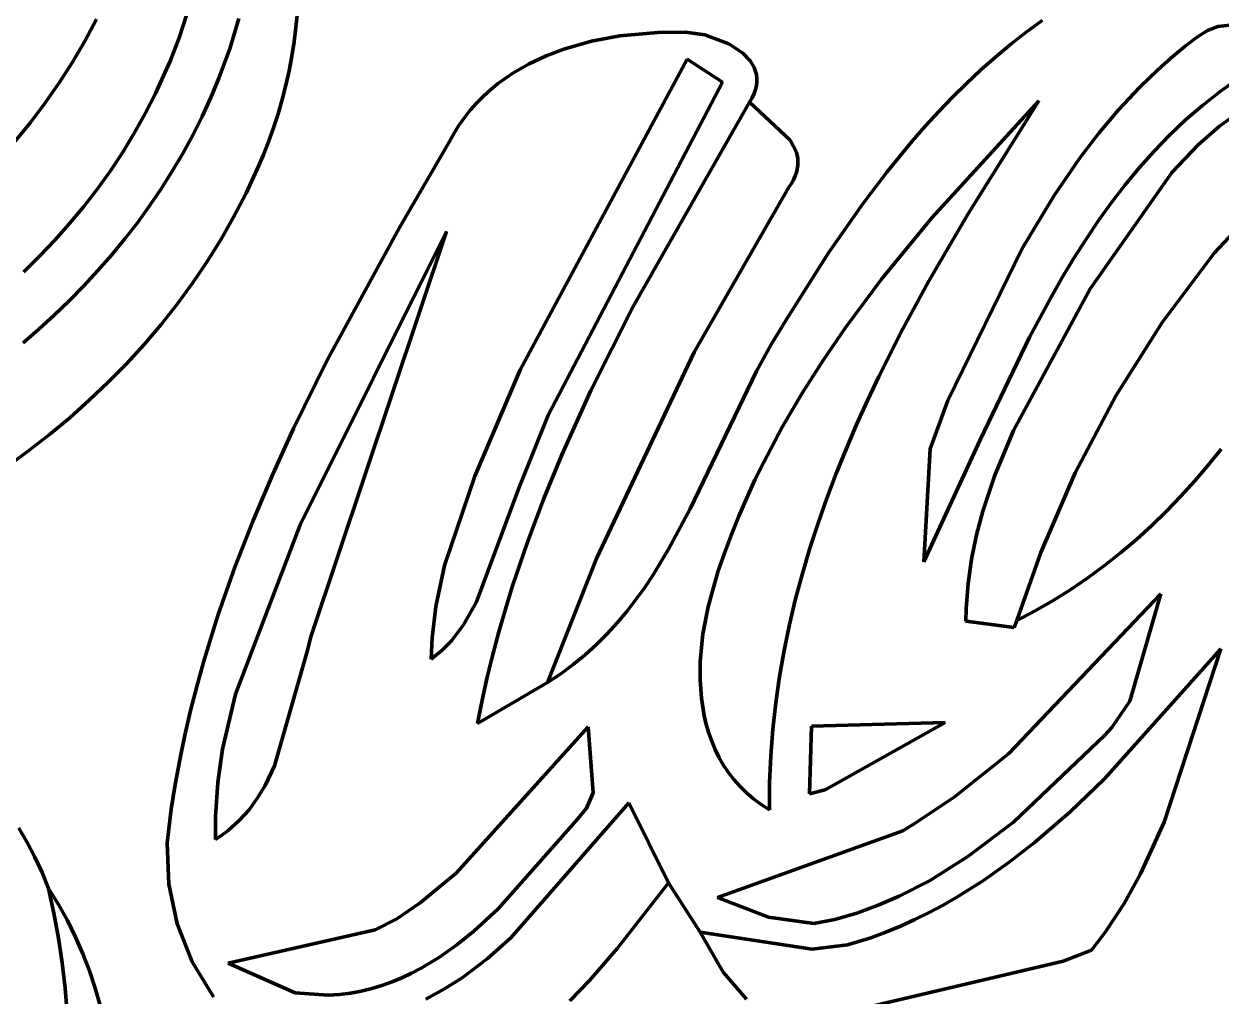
# Model space of a CAD drawing. Header units: millimetres. Extents: x 0.18 to 6.32, y 4.4 to 10.2.
# Drawn here: x 1.827 to 2.669, y 5.494 to 6.178 of the extents above; entities that cross this region are included whole.
import ezdxf

# ---------------------------------------------------------------- set-up
doc = ezdxf.new("R2010")
doc.units = ezdxf.units.MM
for name, color, linetype, lineweight in [('color#004f00ff', 7, 'CONTINUOUS', 100), ('color#86026eff', 7, 'CONTINUOUS', 100), ('color#b36001ff', 7, 'CONTINUOUS', 100), ('color#ba871eff', 7, 'CONTINUOUS', 100), ('color#fdfdfaff', 7, 'CONTINUOUS', 100)]:
    doc.layers.add(name, color=color, linetype=linetype, lineweight=lineweight)

msp = doc.modelspace()

# ---------------------------------------------------------------- linework, layer by layer
at = {"layer": 'color#004f00ff'}
for p, q in [((2.01809, 6.17552), (2.01903, 6.18583)), ((2.54275, 6.18013), (2.53162, 6.17202)), ((2.01681, 6.16524), (2.01809, 6.17552)), ((2.27247, 6.17182), (2.24586, 6.16936)), ((2.29201, 6.17192), (2.27247, 6.17182)), ((2.3057, 6.1701), (2.29201, 6.17192)), ((2.53162, 6.17202), (2.52075, 6.16352)), ((2.0152, 6.155), (2.01681, 6.16524)), ((2.22598, 6.1656), (2.20656, 6.16006)), ((2.24586, 6.16936), (2.22598, 6.1656)), ((2.32256, 6.16383), (2.3057, 6.1701)), ((2.3322, 6.15739), (2.32256, 6.16383)), ((2.52075, 6.16352), (2.51013, 6.15467)), ((2.01326, 6.1448), (2.0152, 6.155)), ((2.19405, 6.15531), (2.18202, 6.14967)), ((2.20656, 6.16006), (2.19405, 6.15531)), ((2.33773, 6.15147), (2.3322, 6.15739)), ((2.51013, 6.15467), (2.49975, 6.14549)), ((2.18202, 6.14967), (2.17058, 6.14311)), ((2.34034, 6.14705), (2.33773, 6.15147)), ((2.34191, 6.14225), (2.34034, 6.14705)), ((2.011, 6.13467), (2.01326, 6.1448)), ((2.17058, 6.14311), (2.15984, 6.13557)), ((2.34225, 6.13972), (2.34191, 6.14225)), ((2.34228, 6.13711), (2.34225, 6.13972)), ((2.49975, 6.14549), (2.48961, 6.13599)), ((2.00842, 6.12461), (2.011, 6.13467)), ((2.15477, 6.13143), (2.1499, 6.12703)), ((2.15984, 6.13557), (2.15477, 6.13143)), ((2.33887, 6.12586), (2.34029, 6.12879)), ((2.34029, 6.12879), (2.34132, 6.13164)), ((2.34132, 6.13164), (2.34198, 6.13442)), ((2.34198, 6.13442), (2.34228, 6.13711)), ((2.48961, 6.13599), (2.47971, 6.1262)), ((2.00551, 6.11463), (2.00842, 6.12461)), ((2.14527, 6.12238), (2.14088, 6.11745)), ((2.1499, 6.12703), (2.14527, 6.12238)), ((2.33704, 6.12285), (2.33887, 6.12586)), ((2.36566, 6.09613), (2.33704, 6.12285)), ((2.47971, 6.1262), (2.47005, 6.11614)), ((2.00229, 6.10475), (2.00551, 6.11463)), ((2.13674, 6.11226), (2.13288, 6.10679)), ((2.14088, 6.11745), (2.13674, 6.11226)), ((2.47005, 6.11614), (2.46061, 6.10583)), ((1.99875, 6.09497), (2.00229, 6.10475)), ((2.13288, 6.10679), (2.12929, 6.10104)), ((2.46061, 6.10583), (2.45139, 6.09529)), ((2.12929, 6.10104), (2.12601, 6.095)), ((2.36999, 6.08758), (2.36566, 6.09613)), ((2.45139, 6.09529), (2.4336, 6.07362)), ((1.99491, 6.08531), (1.99875, 6.09497)), ((2.12601, 6.095), (2.09059, 6.03416)), ((2.371, 6.08304), (2.36999, 6.08758)), ((1.99075, 6.07577), (1.99491, 6.08531)), ((2.37013, 6.07339), (2.37109, 6.07832)), ((2.37109, 6.07832), (2.371, 6.08304)), ((1.98294, 6.05888), (1.99075, 6.07577)), ((2.368, 6.06827), (2.36922, 6.07086)), ((2.36922, 6.07086), (2.37013, 6.07339)), ((2.4336, 6.07362), (2.41664, 6.05129)), ((2.29804, 5.94691), (2.36459, 6.06293)), ((2.36459, 6.06293), (2.36646, 6.06562)), ((2.36646, 6.06562), (2.368, 6.06827)), ((1.97447, 6.04241), (1.98294, 6.05888)), ((2.41664, 6.05129), (2.39266, 6.01693)), ((1.96538, 6.02636), (1.97447, 6.04241)), ((2.66375, 6.01666), (2.68485, 6.03917)), ((2.09059, 6.03416), (2.03986, 5.94095)), ((1.95568, 6.01072), (1.96538, 6.02636)), ((2.39266, 6.01693), (2.36323, 5.9704)), ((2.62719, 5.96781), (2.66375, 6.01666)), ((1.9454, 5.99551), (1.95568, 6.01072)), ((1.93456, 5.98072), (1.9454, 5.99551)), ((1.92318, 5.96635), (1.93456, 5.98072)), ((2.36323, 5.9704), (2.35215, 5.95237)), ((1.91128, 5.95241), (1.92318, 5.96635)), ((2.59462, 5.91621), (2.62719, 5.96781)), ((1.89889, 5.93889), (1.91128, 5.95241)), ((2.35215, 5.95237), (2.34188, 5.93372)), ((2.22944, 5.80187), (2.29804, 5.94691)), ((1.88603, 5.92581), (1.89889, 5.93889)), ((2.03986, 5.94095), (2.01639, 5.89335)), ((2.34188, 5.93372), (2.29522, 5.83678)), ((1.87271, 5.91315), (1.88603, 5.92581)), ((1.85898, 5.90092), (1.87271, 5.91315)), ((2.56615, 5.86222), (2.59462, 5.91621)), ((1.84483, 5.88913), (1.85898, 5.90092)), ((2.01639, 5.89335), (2.00171, 5.86121)), ((1.83031, 5.87777), (1.84483, 5.88913)), ((1.81542, 5.86685), (1.83031, 5.87777)), ((2.66873, 5.87889), (2.65961, 5.86752)), ((2.00171, 5.86121), (1.98792, 5.82872)), ((2.54188, 5.8062), (2.56615, 5.86222)), ((2.65961, 5.86752), (2.65016, 5.85645)), ((2.65016, 5.85645), (2.64039, 5.84569)), ((2.64039, 5.84569), (2.63028, 5.83525)), ((2.29522, 5.83678), (2.28015, 5.80852)), ((2.63028, 5.83525), (2.61985, 5.82514)), ((1.98792, 5.82872), (1.97513, 5.79588)), ((2.61985, 5.82514), (2.60909, 5.81539)), ((2.60909, 5.81539), (2.59802, 5.80601)), ((2.19495, 5.71479), (2.22944, 5.80187)), ((2.28015, 5.80852), (2.26917, 5.79041)), ((2.52493, 5.75825), (2.54188, 5.8062)), ((2.59802, 5.80601), (2.58662, 5.79701)), ((1.97513, 5.79588), (1.96347, 5.76265)), ((2.58662, 5.79701), (2.57491, 5.7884)), ((2.26917, 5.79041), (2.26331, 5.78163)), ((2.57491, 5.7884), (2.56288, 5.78021)), ((2.26331, 5.78163), (2.25718, 5.77307)), ((2.56288, 5.78021), (2.55054, 5.77244)), ((2.25718, 5.77307), (2.25074, 5.76475)), ((2.55054, 5.77244), (2.53789, 5.76512)), ((1.96347, 5.76265), (1.9581, 5.74588)), ((2.25074, 5.76475), (2.24397, 5.75668)), ((2.53789, 5.76512), (2.52493, 5.75825)), ((2.24397, 5.75668), (2.23685, 5.74888)), ((1.9581, 5.74588), (1.95304, 5.72902)), ((2.23685, 5.74888), (2.22934, 5.74139)), ((2.22143, 5.73421), (2.21307, 5.72737)), ((2.22934, 5.74139), (2.22143, 5.73421)), ((1.95304, 5.72902), (1.94833, 5.71206)), ((2.21307, 5.72737), (2.20426, 5.72089)), ((2.20426, 5.72089), (2.19495, 5.71479)), ((1.94833, 5.71206), (1.94396, 5.69498)), ((1.94396, 5.69498), (1.93995, 5.67781)), ((1.93995, 5.67781), (1.93633, 5.66052)), ((1.93633, 5.66052), (1.93309, 5.64312)), ((1.93309, 5.64312), (1.93026, 5.62561)), ((1.93026, 5.62561), (1.92742, 5.60171)), ((1.82906, 5.60239), (1.82313, 5.61248)), ((1.83453, 5.59195), (1.82906, 5.60239)), ((1.92742, 5.60171), (1.92858, 5.57307)), ((1.83953, 5.58115), (1.83453, 5.59195)), ((1.84404, 5.57), (1.83953, 5.58115)), ((2.24415, 5.52796), (2.27998, 5.57401)), ((2.27998, 5.57401), (2.30224, 5.53916)), ((1.85101, 5.55878), (1.84404, 5.57)), ((1.92858, 5.57307), (1.93454, 5.5451)), ((1.85736, 5.54735), (1.85101, 5.55878)), ((1.86311, 5.53574), (1.85736, 5.54735)), ((1.93454, 5.5451), (1.9451, 5.51844)), ((1.86828, 5.52395), (1.86311, 5.53574)), ((2.30224, 5.53916), (2.3185, 5.51123)), ((1.87288, 5.512), (1.86828, 5.52395)), ((2.2245, 5.50533), (2.24415, 5.52796)), ((1.9451, 5.51844), (1.96008, 5.49376)), ((1.87693, 5.4999), (1.87288, 5.512)), ((2.3185, 5.51123), (2.33487, 5.49218)), ((1.88045, 5.48767), (1.87693, 5.4999)), ((2.21069, 5.49088), (2.2245, 5.50533))]:
    msp.add_line(p, q, dxfattribs=at)
at = {"layer": 'color#86026eff'}
for p, q in [((1.97147, 6.16036), (1.97794, 6.18158)), ((2.01903, 6.18583), (2.01809, 6.17552)), ((2.01809, 6.17552), (2.01681, 6.16524)), ((2.01681, 6.16524), (2.0152, 6.155)), ((1.96894, 6.15337), (1.97147, 6.16036)), ((2.0152, 6.155), (2.01326, 6.1448)), ((1.96377, 6.13953), (1.96894, 6.15337)), ((1.95813, 6.12593), (1.96377, 6.13953)), ((2.01326, 6.1448), (2.011, 6.13467)), ((2.011, 6.13467), (2.00842, 6.12461)), ((1.95202, 6.1126), (1.95813, 6.12593)), ((2.00842, 6.12461), (2.00551, 6.11463)), ((2.25519, 5.97921), (2.33704, 6.12285)), ((2.33704, 6.12285), (2.36566, 6.09613)), ((1.94548, 6.09952), (1.95202, 6.1126)), ((2.00551, 6.11463), (2.00229, 6.10475)), ((2.6676, 6.10587), (2.67827, 6.11371)), ((2.00229, 6.10475), (1.99875, 6.09497)), ((2.65261, 6.09284), (2.6676, 6.10587)), ((1.93849, 6.0867), (1.94548, 6.09952)), ((2.36566, 6.09613), (2.36999, 6.08758)), ((1.93109, 6.07415), (1.93849, 6.0867)), ((1.99875, 6.09497), (1.99491, 6.08531)), ((2.36999, 6.08758), (2.371, 6.08304)), ((2.63427, 6.07351), (2.65261, 6.09284)), ((1.99491, 6.08531), (1.99075, 6.07577)), ((2.37109, 6.07832), (2.37013, 6.07339)), ((2.371, 6.08304), (2.37109, 6.07832)), ((1.92329, 6.06185), (1.93109, 6.07415)), ((1.99075, 6.07577), (1.98294, 6.05888)), ((2.36922, 6.07086), (2.368, 6.06827)), ((2.37013, 6.07339), (2.36922, 6.07086)), ((2.57648, 5.99144), (2.63427, 6.07351)), ((1.9151, 6.04981), (1.92329, 6.06185)), ((2.36459, 6.06293), (2.29804, 5.94691)), ((2.36646, 6.06562), (2.36459, 6.06293)), ((2.368, 6.06827), (2.36646, 6.06562)), ((1.98294, 6.05888), (1.97447, 6.04241)), ((1.90653, 6.03804), (1.9151, 6.04981)), ((1.8976, 6.02654), (1.90653, 6.03804)), ((1.97447, 6.04241), (1.96538, 6.02636)), ((2.68485, 6.03917), (2.66375, 6.01666)), ((1.88833, 6.0153), (1.8976, 6.02654)), ((1.96538, 6.02636), (1.95568, 6.01072)), ((1.87872, 6.00432), (1.88833, 6.0153)), ((2.66375, 6.01666), (2.62719, 5.96781)), ((1.86879, 5.99362), (1.87872, 6.00432)), ((1.95568, 6.01072), (1.9454, 5.99551)), ((1.9454, 5.99551), (1.93456, 5.98072)), ((1.85856, 5.98319), (1.86879, 5.99362)), ((2.52259, 5.89192), (2.57648, 5.99144)), ((1.84804, 5.97302), (1.85856, 5.98319)), ((1.93456, 5.98072), (1.92318, 5.96635)), ((2.22547, 5.91999), (2.25519, 5.97921)), ((1.83724, 5.96313), (1.84804, 5.97302)), ((1.82618, 5.95351), (1.83724, 5.96313)), ((1.92318, 5.96635), (1.91128, 5.95241)), ((2.62719, 5.96781), (2.59462, 5.91621)), ((1.91128, 5.95241), (1.89889, 5.93889)), ((2.29804, 5.94691), (2.22944, 5.80187)), ((1.89889, 5.93889), (1.88603, 5.92581)), ((1.88603, 5.92581), (1.87271, 5.91315)), ((2.20501, 5.87478), (2.22547, 5.91999)), ((1.87271, 5.91315), (1.85898, 5.90092)), ((2.59462, 5.91621), (2.56615, 5.86222)), ((1.85898, 5.90092), (1.84483, 5.88913)), ((1.84483, 5.88913), (1.83031, 5.87777)), ((2.50925, 5.85981), (2.52259, 5.89192)), ((1.83031, 5.87777), (1.81542, 5.86685)), ((2.19242, 5.84424), (2.20501, 5.87478)), ((2.50105, 5.83518), (2.50925, 5.85981)), ((2.56615, 5.86222), (2.54188, 5.8062)), ((2.18079, 5.81336), (2.19242, 5.84424)), ((2.49663, 5.81847), (2.50105, 5.83518)), ((2.49314, 5.80152), (2.49663, 5.81847)), ((2.17019, 5.78211), (2.18079, 5.81336)), ((2.22944, 5.80187), (2.19495, 5.71479)), ((2.49068, 5.78431), (2.49314, 5.80152)), ((2.54188, 5.8062), (2.52493, 5.75825)), ((2.48934, 5.76684), (2.49068, 5.78431)), ((2.16532, 5.76635), (2.17019, 5.78211)), ((2.48912, 5.758), (2.48934, 5.76684)), ((2.16074, 5.75049), (2.16532, 5.76635)), ((2.15647, 5.73453), (2.16074, 5.75049)), ((2.52323, 5.75338), (2.48912, 5.758)), ((2.52493, 5.75825), (2.52323, 5.75338)), ((2.15252, 5.71847), (2.15647, 5.73453)), ((2.58663, 5.64707), (2.66853, 5.73838)), ((2.66853, 5.73838), (2.62858, 5.61658)), ((2.1489, 5.70231), (2.15252, 5.71847)), ((2.19495, 5.71479), (2.14563, 5.68604)), ((2.14563, 5.68604), (2.1489, 5.70231)), ((2.56243, 5.62386), (2.58663, 5.64707)), ((2.16909, 5.53523), (2.25211, 5.63029)), ((2.25211, 5.63029), (2.27998, 5.57401)), ((2.53715, 5.60202), (2.56243, 5.62386)), ((2.62858, 5.61658), (2.61208, 5.58023)), ((2.51962, 5.58839), (2.53715, 5.60202)), ((2.5015, 5.57562), (2.51962, 5.58839)), ((2.27998, 5.57401), (2.24415, 5.52796)), ((2.48275, 5.56381), (2.5015, 5.57562)), ((2.61208, 5.58023), (2.60048, 5.55938)), ((1.84404, 5.57), (1.85101, 5.55878)), ((1.84788, 5.5526), (1.84404, 5.57)), ((1.85101, 5.55878), (1.85736, 5.54735)), ((2.46332, 5.55307), (2.47312, 5.5583)), ((2.47312, 5.5583), (2.48275, 5.56381)), ((2.60048, 5.55938), (2.58731, 5.53942)), ((1.85111, 5.53512), (1.84788, 5.5526)), ((2.44316, 5.54348), (2.45333, 5.54812)), ((2.45333, 5.54812), (2.46332, 5.55307)), ((1.85736, 5.54735), (1.86311, 5.53574)), ((2.43279, 5.53916), (2.44316, 5.54348)), ((1.85373, 5.51758), (1.85111, 5.53512)), ((1.86311, 5.53574), (1.86828, 5.52395)), ((2.15253, 5.52054), (2.16909, 5.53523)), ((2.3185, 5.51123), (2.30224, 5.53916)), ((2.30224, 5.53916), (2.38106, 5.52729)), ((2.40594, 5.53026), (2.42223, 5.53517)), ((2.42223, 5.53517), (2.43279, 5.53916)), ((2.58731, 5.53942), (2.57756, 5.52671)), ((1.86828, 5.52395), (1.87288, 5.512)), ((2.24415, 5.52796), (2.2245, 5.50533)), ((2.38106, 5.52729), (2.40594, 5.53026)), ((2.57756, 5.52671), (2.55762, 5.51898)), ((1.85575, 5.49998), (1.85373, 5.51758)), ((2.13492, 5.50725), (2.15253, 5.52054)), ((2.55762, 5.51898), (2.37741, 5.47636)), ((1.87288, 5.512), (1.87693, 5.4999)), ((2.12249, 5.49932), (2.13492, 5.50725)), ((2.33487, 5.49218), (2.3185, 5.51123)), ((1.85718, 5.48234), (1.85575, 5.49998)), ((1.87693, 5.4999), (1.88045, 5.48767)), ((2.10946, 5.49224), (2.12249, 5.49932)), ((2.2245, 5.50533), (2.21069, 5.49088))]:
    msp.add_line(p, q, dxfattribs=at)
at = {"layer": 'color#b36001ff'}
for p, q in [((1.86969, 6.16575), (1.87787, 6.18112)), ((1.9413, 6.18471), (1.936, 6.16794)), ((2.65207, 6.16867), (2.65906, 6.17326)), ((2.65906, 6.17326), (2.66629, 6.17603)), ((2.66629, 6.17603), (2.67873, 6.17726)), ((1.86092, 6.15081), (1.86969, 6.16575)), ((1.936, 6.16794), (1.92955, 6.15147)), ((2.64343, 6.16203), (2.65207, 6.16867)), ((2.62689, 6.14801), (2.63504, 6.15513)), ((2.63504, 6.15513), (2.64343, 6.16203)), ((1.8516, 6.1363), (1.86092, 6.15081)), ((1.92955, 6.15147), (1.92588, 6.14336)), ((2.17571, 5.93465), (2.2931, 6.15303)), ((2.2931, 6.15303), (2.31811, 6.13681)), ((2.61898, 6.14067), (2.62689, 6.14801)), ((1.92588, 6.14336), (1.91924, 6.12885)), ((2.61129, 6.13311), (2.61898, 6.14067)), ((2.68084, 6.1393), (2.66792, 6.13017)), ((1.84174, 6.1222), (1.8516, 6.1363)), ((1.91924, 6.12885), (1.91207, 6.1147)), ((2.31811, 6.13681), (2.19537, 5.9027)), ((2.59658, 6.11739), (2.61129, 6.13311)), ((2.66792, 6.13017), (2.65555, 6.12048)), ((1.83137, 6.10852), (1.84174, 6.1222)), ((2.65555, 6.12048), (2.64372, 6.11027)), ((1.91207, 6.1147), (1.90439, 6.10092)), ((2.58269, 6.10094), (2.59658, 6.11739)), ((1.8205, 6.09526), (1.83137, 6.10852)), ((2.64372, 6.11027), (2.63239, 6.09955)), ((1.90439, 6.10092), (1.89621, 6.0875)), ((2.56957, 6.08383), (2.58269, 6.10094)), ((2.63239, 6.09955), (2.62155, 6.08837)), ((1.89621, 6.0875), (1.88755, 6.07444)), ((2.62155, 6.08837), (2.61117, 6.07676)), ((2.55119, 6.05709), (2.56957, 6.08383)), ((1.88755, 6.07444), (1.87844, 6.06174)), ((2.61117, 6.07676), (2.60121, 6.06473)), ((1.87844, 6.06174), (1.86889, 6.04938)), ((2.60121, 6.06473), (2.59166, 6.05233)), ((2.52884, 6.01987), (2.55119, 6.05709)), ((1.86889, 6.04938), (1.85892, 6.03738)), ((2.59166, 6.05233), (2.58249, 6.03958)), ((1.85892, 6.03738), (1.84855, 6.02572)), ((2.58249, 6.03958), (2.57368, 6.02652)), ((1.84855, 6.02572), (1.83779, 6.01441)), ((2.47641, 5.91298), (2.52884, 6.01987)), ((2.57368, 6.02652), (2.56519, 6.01318)), ((1.83779, 6.01441), (1.82666, 6.00343)), ((2.56519, 6.01318), (2.557, 5.99958)), ((2.557, 5.99958), (2.54909, 5.98575)), ((2.54909, 5.98575), (2.534, 5.95756)), ((2.534, 5.95756), (2.4993, 5.8853)), ((2.14397, 5.85978), (2.17571, 5.93465)), ((2.46408, 5.87914), (2.47641, 5.91298)), ((2.19537, 5.9027), (2.17484, 5.85148)), ((2.4993, 5.8853), (2.45969, 5.79961)), ((2.45969, 5.79961), (2.46408, 5.87914)), ((2.12252, 5.79697), (2.14397, 5.85978)), ((2.17484, 5.85148), (2.14504, 5.77146)), ((2.11641, 5.7682), (2.12252, 5.79697)), ((2.51914, 5.66468), (2.62637, 5.77706)), ((2.62637, 5.77706), (2.60458, 5.7016)), ((2.11379, 5.74617), (2.11641, 5.7682)), ((2.14504, 5.77146), (2.13588, 5.75521)), ((2.13588, 5.75521), (2.12735, 5.74413)), ((2.11313, 5.73123), (2.11379, 5.74617)), ((2.12735, 5.74413), (2.12068, 5.73738)), ((2.12068, 5.73738), (2.11313, 5.73123)), ((2.60458, 5.7016), (2.59192, 5.68303)), ((2.13082, 5.58074), (2.22358, 5.68354)), ((2.22358, 5.68354), (2.22716, 5.63712)), ((2.59192, 5.68303), (2.58667, 5.67741)), ((2.58667, 5.67741), (2.52268, 5.61668)), ((2.48089, 5.63406), (2.51914, 5.66468)), ((2.22716, 5.63712), (2.22247, 5.6265)), ((2.45356, 5.61588), (2.48089, 5.63406)), ((2.22247, 5.6265), (2.21606, 5.61867)), ((2.21606, 5.61867), (2.16024, 5.5557)), ((2.44474, 5.6105), (2.45356, 5.61588)), ((2.52268, 5.61668), (2.49065, 5.59238)), ((2.31446, 5.56366), (2.44474, 5.6105)), ((2.49065, 5.59238), (2.46352, 5.57541)), ((2.10552, 5.55977), (2.13082, 5.58074)), ((2.46352, 5.57541), (2.44222, 5.56446)), ((2.08896, 5.54873), (2.10552, 5.55977)), ((2.35039, 5.54973), (2.31446, 5.56366)), ((2.42754, 5.55813), (2.41247, 5.55266)), ((2.44222, 5.56446), (2.42754, 5.55813)), ((2.07382, 5.54079), (2.08896, 5.54873)), ((2.16024, 5.5557), (2.14321, 5.54002)), ((2.38217, 5.54538), (2.35039, 5.54973)), ((2.39699, 5.5481), (2.38217, 5.54538)), ((2.41247, 5.55266), (2.39699, 5.5481)), ((1.97046, 5.51745), (2.07382, 5.54079)), ((2.14321, 5.54002), (2.1313, 5.53041)), ((2.1313, 5.53041), (2.11893, 5.52164)), ((2.01761, 5.4967), (1.97046, 5.51745)), ((2.11893, 5.52164), (2.10603, 5.51385)), ((2.09259, 5.5072), (2.08565, 5.50434)), ((2.09938, 5.51037), (2.09259, 5.5072)), ((2.10603, 5.51385), (2.09938, 5.51037)), ((2.06392, 5.49787), (2.05636, 5.49647)), ((2.07132, 5.49966), (2.06392, 5.49787)), ((2.07857, 5.50182), (2.07132, 5.49966)), ((2.08565, 5.50434), (2.07857, 5.50182)), ((2.04072, 5.49492), (2.01761, 5.4967)), ((2.04862, 5.49548), (2.04072, 5.49492)), ((2.05636, 5.49647), (2.04862, 5.49548))]:
    msp.add_line(p, q, dxfattribs=at)
at = {"layer": 'color#ba871eff'}
for p, q in [((1.87787, 6.18112), (1.86969, 6.16575)), ((1.936, 6.16794), (1.9413, 6.18471)), ((1.97794, 6.18158), (1.97147, 6.16036)), ((2.53162, 6.17202), (2.54275, 6.18013)), ((2.24586, 6.16936), (2.27247, 6.17182)), ((2.27247, 6.17182), (2.29201, 6.17192)), ((2.29201, 6.17192), (2.3057, 6.1701)), ((2.52075, 6.16352), (2.53162, 6.17202)), ((2.65906, 6.17326), (2.65207, 6.16867)), ((2.66629, 6.17603), (2.65906, 6.17326)), ((2.67873, 6.17726), (2.66629, 6.17603)), ((1.86969, 6.16575), (1.86092, 6.15081)), ((1.92955, 6.15147), (1.936, 6.16794)), ((2.20656, 6.16006), (2.22598, 6.1656)), ((2.22598, 6.1656), (2.24586, 6.16936)), ((2.3057, 6.1701), (2.32256, 6.16383)), ((2.32256, 6.16383), (2.3322, 6.15739)), ((2.51013, 6.15467), (2.52075, 6.16352)), ((2.65207, 6.16867), (2.64343, 6.16203)), ((1.97147, 6.16036), (1.96894, 6.15337)), ((2.18202, 6.14967), (2.19405, 6.15531)), ((2.19405, 6.15531), (2.20656, 6.16006)), ((2.3322, 6.15739), (2.33773, 6.15147)), ((2.49975, 6.14549), (2.51013, 6.15467)), ((2.63504, 6.15513), (2.62689, 6.14801)), ((2.64343, 6.16203), (2.63504, 6.15513)), ((1.86092, 6.15081), (1.8516, 6.1363)), ((1.92588, 6.14336), (1.92955, 6.15147)), ((1.96894, 6.15337), (1.96377, 6.13953)), ((2.17058, 6.14311), (2.18202, 6.14967)), ((2.2931, 6.15303), (2.17571, 5.93465)), ((2.31811, 6.13681), (2.2931, 6.15303)), ((2.33773, 6.15147), (2.34034, 6.14705)), ((2.34034, 6.14705), (2.34191, 6.14225)), ((2.62689, 6.14801), (2.61898, 6.14067)), ((1.91924, 6.12885), (1.92588, 6.14336)), ((1.96377, 6.13953), (1.95813, 6.12593)), ((2.15984, 6.13557), (2.17058, 6.14311)), ((2.34191, 6.14225), (2.34225, 6.13972)), ((2.34225, 6.13972), (2.34228, 6.13711)), ((2.48961, 6.13599), (2.49975, 6.14549)), ((2.61898, 6.14067), (2.61129, 6.13311)), ((2.66792, 6.13017), (2.68084, 6.1393)), ((1.8516, 6.1363), (1.84174, 6.1222)), ((1.91207, 6.1147), (1.91924, 6.12885)), ((2.1499, 6.12703), (2.15477, 6.13143)), ((2.15477, 6.13143), (2.15984, 6.13557)), ((2.19537, 5.9027), (2.31811, 6.13681)), ((2.34029, 6.12879), (2.33887, 6.12586)), ((2.34132, 6.13164), (2.34029, 6.12879)), ((2.34198, 6.13442), (2.34132, 6.13164)), ((2.34228, 6.13711), (2.34198, 6.13442)), ((2.47971, 6.1262), (2.48961, 6.13599)), ((2.61129, 6.13311), (2.59658, 6.11739)), ((2.65555, 6.12048), (2.66792, 6.13017)), ((1.84174, 6.1222), (1.83137, 6.10852)), ((1.95813, 6.12593), (1.95202, 6.1126)), ((2.14088, 6.11745), (2.14527, 6.12238)), ((2.14527, 6.12238), (2.1499, 6.12703)), ((2.33704, 6.12285), (2.25519, 5.97921)), ((2.33887, 6.12586), (2.33704, 6.12285)), ((2.5406, 6.12363), (2.46533, 6.04147)), ((2.47005, 6.11614), (2.47971, 6.1262)), ((2.49106, 6.04484), (2.5406, 6.12363)), ((2.64372, 6.11027), (2.65555, 6.12048)), ((1.90439, 6.10092), (1.91207, 6.1147)), ((1.95202, 6.1126), (1.94548, 6.09952)), ((2.13288, 6.10679), (2.13674, 6.11226)), ((2.13674, 6.11226), (2.14088, 6.11745)), ((2.46061, 6.10583), (2.47005, 6.11614)), ((2.59658, 6.11739), (2.58269, 6.10094)), ((2.67827, 6.11371), (2.6676, 6.10587)), ((1.83137, 6.10852), (1.8205, 6.09526)), ((2.12929, 6.10104), (2.13288, 6.10679)), ((2.45139, 6.09529), (2.46061, 6.10583)), ((2.63239, 6.09955), (2.64372, 6.11027)), ((2.6676, 6.10587), (2.65261, 6.09284)), ((1.89621, 6.0875), (1.90439, 6.10092)), ((1.94548, 6.09952), (1.93849, 6.0867)), ((2.12601, 6.095), (2.12929, 6.10104)), ((2.4336, 6.07362), (2.45139, 6.09529)), ((2.58269, 6.10094), (2.56957, 6.08383)), ((2.62155, 6.08837), (2.63239, 6.09955)), ((1.88755, 6.07444), (1.89621, 6.0875)), ((1.93849, 6.0867), (1.93109, 6.07415)), ((2.09059, 6.03416), (2.12601, 6.095)), ((2.61117, 6.07676), (2.62155, 6.08837)), ((2.65261, 6.09284), (2.63427, 6.07351)), ((2.56957, 6.08383), (2.55119, 6.05709)), ((1.87844, 6.06174), (1.88755, 6.07444)), ((1.93109, 6.07415), (1.92329, 6.06185)), ((2.41664, 6.05129), (2.4336, 6.07362)), ((2.63427, 6.07351), (2.57648, 5.99144)), ((2.60121, 6.06473), (2.61117, 6.07676)), ((1.86889, 6.04938), (1.87844, 6.06174)), ((1.92329, 6.06185), (1.9151, 6.04981)), ((2.59166, 6.05233), (2.60121, 6.06473)), ((2.55119, 6.05709), (2.52884, 6.01987)), ((1.85892, 6.03738), (1.86889, 6.04938)), ((1.9151, 6.04981), (1.90653, 6.03804)), ((2.39266, 6.01693), (2.41664, 6.05129)), ((2.46276, 5.99628), (2.49106, 6.04484)), ((2.58249, 6.03958), (2.59166, 6.05233)), ((1.84855, 6.02572), (1.85892, 6.03738)), ((1.90653, 6.03804), (1.8976, 6.02654)), ((2.46533, 6.04147), (2.42987, 5.99821)), ((2.57368, 6.02652), (2.58249, 6.03958)), ((2.12404, 6.03177), (2.02095, 5.82551)), ((2.02862, 5.74692), (2.12404, 6.03177)), ((2.03986, 5.94095), (2.09059, 6.03416)), ((1.83779, 6.01441), (1.84855, 6.02572)), ((1.8976, 6.02654), (1.88833, 6.0153)), ((2.52884, 6.01987), (2.47641, 5.91298)), ((2.56519, 6.01318), (2.57368, 6.02652)), ((1.82666, 6.00343), (1.83779, 6.01441)), ((1.88833, 6.0153), (1.87872, 6.00432)), ((2.36323, 5.9704), (2.39266, 6.01693)), ((2.557, 5.99958), (2.56519, 6.01318)), ((1.87872, 6.00432), (1.86879, 5.99362)), ((2.42987, 5.99821), (2.40482, 5.96463)), ((2.44488, 5.96334), (2.46276, 5.99628)), ((2.54909, 5.98575), (2.557, 5.99958)), ((1.86879, 5.99362), (1.85856, 5.98319)), ((2.57648, 5.99144), (2.52259, 5.89192)), ((2.534, 5.95756), (2.54909, 5.98575)), ((1.85856, 5.98319), (1.84804, 5.97302)), ((2.25519, 5.97921), (2.22547, 5.91999)), ((1.84804, 5.97302), (1.83724, 5.96313)), ((2.35215, 5.95237), (2.36323, 5.9704)), ((1.83724, 5.96313), (1.82618, 5.95351)), ((2.40482, 5.96463), (2.38903, 5.94166)), ((2.428, 5.92993), (2.44488, 5.96334)), ((2.34188, 5.93372), (2.35215, 5.95237)), ((2.4993, 5.8853), (2.534, 5.95756)), ((2.01639, 5.89335), (2.03986, 5.94095)), ((2.38903, 5.94166), (2.37406, 5.91819)), ((2.17571, 5.93465), (2.14397, 5.85978)), ((2.29522, 5.83678), (2.34188, 5.93372)), ((2.42, 5.91305), (2.428, 5.92993)), ((2.22547, 5.91999), (2.20501, 5.87478)), ((2.37406, 5.91819), (2.36002, 5.8942)), ((2.41231, 5.89605), (2.42, 5.91305)), ((2.47641, 5.91298), (2.46408, 5.87914)), ((2.17484, 5.85148), (2.19537, 5.9027)), ((2.00171, 5.86121), (2.01639, 5.89335)), ((2.36002, 5.8942), (2.34699, 5.86966)), ((2.40497, 5.87892), (2.41231, 5.89605)), ((2.45969, 5.79961), (2.4993, 5.8853)), ((2.52259, 5.89192), (2.50925, 5.85981)), ((2.39799, 5.86167), (2.40497, 5.87892)), ((2.46408, 5.87914), (2.45969, 5.79961)), ((2.65961, 5.86752), (2.66873, 5.87889)), ((2.20501, 5.87478), (2.19242, 5.84424)), ((2.34699, 5.86966), (2.34088, 5.85717)), ((1.98792, 5.82872), (2.00171, 5.86121)), ((2.14397, 5.85978), (2.12252, 5.79697)), ((2.3914, 5.8443), (2.39799, 5.86167)), ((2.50925, 5.85981), (2.50105, 5.83518)), ((2.65016, 5.85645), (2.65961, 5.86752)), ((2.14504, 5.77146), (2.17484, 5.85148)), ((2.34088, 5.85717), (2.33506, 5.84453)), ((2.64039, 5.84569), (2.65016, 5.85645)), ((2.19242, 5.84424), (2.18079, 5.81336)), ((2.33506, 5.84453), (2.32953, 5.83175)), ((2.38522, 5.82679), (2.3914, 5.8443)), ((2.63028, 5.83525), (2.64039, 5.84569)), ((2.28015, 5.80852), (2.29522, 5.83678)), ((2.50105, 5.83518), (2.49663, 5.81847)), ((2.61985, 5.82514), (2.63028, 5.83525)), ((1.97513, 5.79588), (1.98792, 5.82872)), ((2.32953, 5.83175), (2.32431, 5.81881)), ((2.37948, 5.80916), (2.38522, 5.82679)), ((2.02095, 5.82551), (1.97555, 5.70653)), ((2.32431, 5.81881), (2.31942, 5.80571)), ((2.49663, 5.81847), (2.49314, 5.80152)), ((2.60909, 5.81539), (2.61985, 5.82514)), ((2.18079, 5.81336), (2.17019, 5.78211)), ((2.37419, 5.79139), (2.37948, 5.80916)), ((2.59802, 5.80601), (2.60909, 5.81539)), ((2.26917, 5.79041), (2.28015, 5.80852)), ((2.31942, 5.80571), (2.31486, 5.79246)), ((2.49314, 5.80152), (2.49068, 5.78431)), ((2.58662, 5.79701), (2.59802, 5.80601)), ((1.96347, 5.76265), (1.97513, 5.79588)), ((2.12252, 5.79697), (2.11641, 5.7682)), ((2.31486, 5.79246), (2.30788, 5.76804)), ((2.57491, 5.7884), (2.58662, 5.79701)), ((2.26331, 5.78163), (2.26917, 5.79041)), ((2.36939, 5.77349), (2.37419, 5.79139)), ((2.49068, 5.78431), (2.48934, 5.76684)), ((2.56288, 5.78021), (2.57491, 5.7884)), ((2.17019, 5.78211), (2.16532, 5.76635)), ((2.25718, 5.77307), (2.26331, 5.78163)), ((2.62637, 5.77706), (2.51914, 5.66468)), ((2.55054, 5.77244), (2.56288, 5.78021)), ((2.60458, 5.7016), (2.62637, 5.77706)), ((2.11641, 5.7682), (2.11379, 5.74617)), ((2.13588, 5.75521), (2.14504, 5.77146)), ((2.25074, 5.76475), (2.25718, 5.77307)), ((2.30788, 5.76804), (2.30428, 5.74889)), ((2.36509, 5.75546), (2.36939, 5.77349)), ((2.48934, 5.76684), (2.48912, 5.758)), ((2.53789, 5.76512), (2.55054, 5.77244)), ((1.9581, 5.74588), (1.96347, 5.76265)), ((2.16532, 5.76635), (2.16074, 5.75049)), ((2.24397, 5.75668), (2.25074, 5.76475)), ((2.52493, 5.75825), (2.53789, 5.76512)), ((2.12735, 5.74413), (2.13588, 5.75521)), ((2.16074, 5.75049), (2.15647, 5.73453)), ((2.23685, 5.74888), (2.24397, 5.75668)), ((2.36132, 5.73729), (2.36509, 5.75546)), ((2.48912, 5.758), (2.52323, 5.75338)), ((2.52323, 5.75338), (2.52493, 5.75825)), ((1.95304, 5.72902), (1.9581, 5.74588)), ((2.02595, 5.73651), (2.02862, 5.74692)), ((2.11379, 5.74617), (2.11313, 5.73123)), ((2.12068, 5.73738), (2.12735, 5.74413)), ((2.22934, 5.74139), (2.23685, 5.74888)), ((2.30428, 5.74889), (2.30242, 5.72945)), ((2.00297, 5.65621), (2.02595, 5.73651)), ((2.11313, 5.73123), (2.12068, 5.73738)), ((2.15647, 5.73453), (2.15252, 5.71847)), ((2.21307, 5.72737), (2.22143, 5.73421)), ((2.22143, 5.73421), (2.22934, 5.74139)), ((2.3581, 5.71899), (2.36132, 5.73729)), ((2.66853, 5.73838), (2.58663, 5.64707)), ((2.62858, 5.61658), (2.66853, 5.73838)), ((1.94833, 5.71206), (1.95304, 5.72902)), ((2.20426, 5.72089), (2.21307, 5.72737)), ((2.30242, 5.72945), (2.30231, 5.71654)), ((2.15252, 5.71847), (2.1489, 5.70231)), ((2.19495, 5.71479), (2.20426, 5.72089)), ((2.30231, 5.71654), (2.3032, 5.70379)), ((2.35545, 5.70054), (2.3581, 5.71899)), ((1.94396, 5.69498), (1.94833, 5.71206)), ((2.14563, 5.68604), (2.19495, 5.71479)), ((1.97555, 5.70653), (1.96649, 5.66792)), ((2.1489, 5.70231), (2.14563, 5.68604)), ((2.3032, 5.70379), (2.30518, 5.69133)), ((2.3534, 5.68195), (2.35545, 5.70054)), ((2.59192, 5.68303), (2.60458, 5.7016)), ((1.93995, 5.67781), (1.94396, 5.69498)), ((2.30518, 5.69133), (2.30661, 5.68524)), ((2.22358, 5.68354), (2.13082, 5.58074)), ((2.22716, 5.63712), (2.22358, 5.68354)), ((2.30661, 5.68524), (2.30835, 5.67927)), ((2.38067, 5.68418), (2.3791, 5.63658)), ((2.4747, 5.68654), (2.38067, 5.68418)), ((2.3902, 5.63922), (2.4747, 5.68654)), ((2.58667, 5.67741), (2.59192, 5.68303)), ((1.93633, 5.66052), (1.93995, 5.67781)), ((2.30835, 5.67927), (2.31041, 5.67342)), ((2.35197, 5.66323), (2.3534, 5.68195)), ((2.52268, 5.61668), (2.58667, 5.67741)), ((1.96649, 5.66792), (1.96304, 5.64438)), ((2.31041, 5.67342), (2.31279, 5.66772)), ((2.31279, 5.66772), (2.31553, 5.66218)), ((1.93309, 5.64312), (1.93633, 5.66052)), ((2.31553, 5.66218), (2.31861, 5.65682)), ((2.35119, 5.64435), (2.35197, 5.66323)), ((2.51914, 5.66468), (2.48089, 5.63406)), ((1.99634, 5.64232), (2.00297, 5.65621)), ((2.31861, 5.65682), (2.32206, 5.65164)), ((2.32206, 5.65164), (2.32589, 5.64666)), ((1.93026, 5.62561), (1.93309, 5.64312)), ((1.96304, 5.64438), (1.96138, 5.62052)), ((1.9911, 5.63358), (1.99634, 5.64232)), ((2.32589, 5.64666), (2.3301, 5.6419)), ((2.3301, 5.6419), (2.33471, 5.63738)), ((2.35107, 5.62533), (2.35119, 5.64435)), ((2.58663, 5.64707), (2.56243, 5.62386)), ((1.98507, 5.62535), (1.9911, 5.63358)), ((2.22247, 5.6265), (2.22716, 5.63712)), ((2.33471, 5.63738), (2.33974, 5.6331)), ((2.33974, 5.6331), (2.34519, 5.62908)), ((2.3791, 5.63658), (2.3902, 5.63922)), ((2.48089, 5.63406), (2.45356, 5.61588)), ((1.92742, 5.60171), (1.93026, 5.62561)), ((1.97818, 5.6177), (1.98507, 5.62535)), ((2.25211, 5.63029), (2.16909, 5.53523)), ((2.21606, 5.61867), (2.22247, 5.6265)), ((2.27998, 5.57401), (2.25211, 5.63029)), ((2.34519, 5.62908), (2.35107, 5.62533)), ((2.56243, 5.62386), (2.53715, 5.60202)), ((1.96138, 5.62052), (1.96137, 5.60443)), ((1.97031, 5.6107), (1.97818, 5.6177)), ((2.16024, 5.5557), (2.21606, 5.61867)), ((2.45356, 5.61588), (2.44474, 5.6105)), ((2.49065, 5.59238), (2.52268, 5.61668)), ((2.61208, 5.58023), (2.62858, 5.61658)), ((1.82313, 5.61248), (1.82906, 5.60239)), ((1.96137, 5.60443), (1.96598, 5.60747)), ((1.96598, 5.60747), (1.97031, 5.6107)), ((2.44474, 5.6105), (2.31446, 5.56366)), ((1.82906, 5.60239), (1.83453, 5.59195)), ((1.92858, 5.57307), (1.92742, 5.60171)), ((2.53715, 5.60202), (2.51962, 5.58839)), ((1.83453, 5.59195), (1.83953, 5.58115)), ((2.46352, 5.57541), (2.49065, 5.59238)), ((2.51962, 5.58839), (2.5015, 5.57562)), ((1.83953, 5.58115), (1.84404, 5.57)), ((2.13082, 5.58074), (2.10552, 5.55977)), ((2.30224, 5.53916), (2.27998, 5.57401)), ((2.44222, 5.56446), (2.46352, 5.57541)), ((2.5015, 5.57562), (2.48275, 5.56381)), ((2.60048, 5.55938), (2.61208, 5.58023)), ((1.84404, 5.57), (1.84788, 5.5526)), ((1.93454, 5.5451), (1.92858, 5.57307)), ((2.10552, 5.55977), (2.08896, 5.54873)), ((2.31446, 5.56366), (2.35039, 5.54973)), ((2.41247, 5.55266), (2.42754, 5.55813)), ((2.42754, 5.55813), (2.44222, 5.56446)), ((2.47312, 5.5583), (2.46332, 5.55307)), ((2.48275, 5.56381), (2.47312, 5.5583)), ((2.58731, 5.53942), (2.60048, 5.55938)), ((1.84788, 5.5526), (1.85111, 5.53512)), ((2.08896, 5.54873), (2.07382, 5.54079)), ((2.14321, 5.54002), (2.16024, 5.5557)), ((2.35039, 5.54973), (2.38217, 5.54538)), ((2.38217, 5.54538), (2.39699, 5.5481)), ((2.39699, 5.5481), (2.41247, 5.55266)), ((2.45333, 5.54812), (2.44316, 5.54348)), ((2.46332, 5.55307), (2.45333, 5.54812)), ((1.9451, 5.51844), (1.93454, 5.5451)), ((2.07382, 5.54079), (1.97046, 5.51745)), ((2.1313, 5.53041), (2.14321, 5.54002)), ((2.44316, 5.54348), (2.43279, 5.53916)), ((1.85111, 5.53512), (1.85373, 5.51758)), ((2.16909, 5.53523), (2.15253, 5.52054)), ((2.38106, 5.52729), (2.30224, 5.53916)), ((2.42223, 5.53517), (2.40594, 5.53026)), ((2.43279, 5.53916), (2.42223, 5.53517)), ((2.57756, 5.52671), (2.58731, 5.53942)), ((2.11893, 5.52164), (2.1313, 5.53041)), ((2.40594, 5.53026), (2.38106, 5.52729)), ((2.55762, 5.51898), (2.57756, 5.52671)), ((1.85373, 5.51758), (1.85575, 5.49998)), ((1.96008, 5.49376), (1.9451, 5.51844)), ((1.97046, 5.51745), (2.01761, 5.4967)), ((2.10603, 5.51385), (2.11893, 5.52164)), ((2.15253, 5.52054), (2.13492, 5.50725)), ((2.37741, 5.47636), (2.55762, 5.51898)), ((2.08565, 5.50434), (2.09259, 5.5072)), ((2.09259, 5.5072), (2.09938, 5.51037)), ((2.09938, 5.51037), (2.10603, 5.51385)), ((2.13492, 5.50725), (2.12249, 5.49932)), ((1.85575, 5.49998), (1.85718, 5.48234)), ((2.05636, 5.49647), (2.06392, 5.49787)), ((2.06392, 5.49787), (2.07132, 5.49966)), ((2.07132, 5.49966), (2.07857, 5.50182)), ((2.07857, 5.50182), (2.08565, 5.50434)), ((2.12249, 5.49932), (2.10946, 5.49224)), ((2.01761, 5.4967), (2.04072, 5.49492)), ((2.04072, 5.49492), (2.04862, 5.49548)), ((2.04862, 5.49548), (2.05636, 5.49647))]:
    msp.add_line(p, q, dxfattribs=at)
at = {"layer": 'color#fdfdfaff'}
for p, q in [((2.46533, 6.04147), (2.5406, 6.12363)), ((2.5406, 6.12363), (2.49106, 6.04484)), ((2.49106, 6.04484), (2.46276, 5.99628)), ((2.42987, 5.99821), (2.46533, 6.04147)), ((2.02095, 5.82551), (2.12404, 6.03177)), ((2.12404, 6.03177), (2.02862, 5.74692)), ((2.40482, 5.96463), (2.42987, 5.99821)), ((2.46276, 5.99628), (2.44488, 5.96334)), ((2.38903, 5.94166), (2.40482, 5.96463)), ((2.44488, 5.96334), (2.428, 5.92993)), ((2.37406, 5.91819), (2.38903, 5.94166)), ((2.428, 5.92993), (2.42, 5.91305)), ((2.36002, 5.8942), (2.37406, 5.91819)), ((2.42, 5.91305), (2.41231, 5.89605)), ((2.34699, 5.86966), (2.36002, 5.8942)), ((2.41231, 5.89605), (2.40497, 5.87892)), ((2.40497, 5.87892), (2.39799, 5.86167)), ((2.34088, 5.85717), (2.34699, 5.86966)), ((2.39799, 5.86167), (2.3914, 5.8443)), ((2.33506, 5.84453), (2.34088, 5.85717)), ((2.32953, 5.83175), (2.33506, 5.84453)), ((2.3914, 5.8443), (2.38522, 5.82679)), ((2.32431, 5.81881), (2.32953, 5.83175)), ((2.38522, 5.82679), (2.37948, 5.80916)), ((1.97555, 5.70653), (2.02095, 5.82551)), ((2.31942, 5.80571), (2.32431, 5.81881)), ((2.37948, 5.80916), (2.37419, 5.79139)), ((2.31486, 5.79246), (2.31942, 5.80571)), ((2.30788, 5.76804), (2.31486, 5.79246)), ((2.37419, 5.79139), (2.36939, 5.77349)), ((2.30428, 5.74889), (2.30788, 5.76804)), ((2.36939, 5.77349), (2.36509, 5.75546)), ((2.36509, 5.75546), (2.36132, 5.73729)), ((2.02862, 5.74692), (2.02595, 5.73651)), ((2.30242, 5.72945), (2.30428, 5.74889)), ((2.02595, 5.73651), (2.00297, 5.65621)), ((2.36132, 5.73729), (2.3581, 5.71899)), ((2.30231, 5.71654), (2.30242, 5.72945)), ((2.3032, 5.70379), (2.30231, 5.71654)), ((2.3581, 5.71899), (2.35545, 5.70054)), ((1.96649, 5.66792), (1.97555, 5.70653)), ((2.30518, 5.69133), (2.3032, 5.70379)), ((2.35545, 5.70054), (2.3534, 5.68195)), ((2.30661, 5.68524), (2.30518, 5.69133)), ((2.30835, 5.67927), (2.30661, 5.68524)), ((2.3791, 5.63658), (2.38067, 5.68418)), ((2.38067, 5.68418), (2.4747, 5.68654)), ((2.4747, 5.68654), (2.3902, 5.63922)), ((2.31041, 5.67342), (2.30835, 5.67927)), ((2.3534, 5.68195), (2.35197, 5.66323)), ((1.96304, 5.64438), (1.96649, 5.66792)), ((2.31279, 5.66772), (2.31041, 5.67342)), ((2.31553, 5.66218), (2.31279, 5.66772)), ((2.31861, 5.65682), (2.31553, 5.66218)), ((2.35197, 5.66323), (2.35119, 5.64435)), ((2.00297, 5.65621), (1.99634, 5.64232)), ((2.32206, 5.65164), (2.31861, 5.65682)), ((2.32589, 5.64666), (2.32206, 5.65164)), ((1.96138, 5.62052), (1.96304, 5.64438)), ((1.99634, 5.64232), (1.9911, 5.63358)), ((2.3301, 5.6419), (2.32589, 5.64666)), ((2.33471, 5.63738), (2.3301, 5.6419)), ((2.35119, 5.64435), (2.35107, 5.62533)), ((1.9911, 5.63358), (1.98507, 5.62535)), ((2.33974, 5.6331), (2.33471, 5.63738)), ((2.34519, 5.62908), (2.33974, 5.6331)), ((2.3902, 5.63922), (2.3791, 5.63658)), ((1.98507, 5.62535), (1.97818, 5.6177)), ((2.35107, 5.62533), (2.34519, 5.62908)), ((1.96137, 5.60443), (1.96138, 5.62052)), ((1.97818, 5.6177), (1.97031, 5.6107)), ((1.96598, 5.60747), (1.96137, 5.60443)), ((1.97031, 5.6107), (1.96598, 5.60747))]:
    msp.add_line(p, q, dxfattribs=at)

doc.saveas('drawing.dxf')
